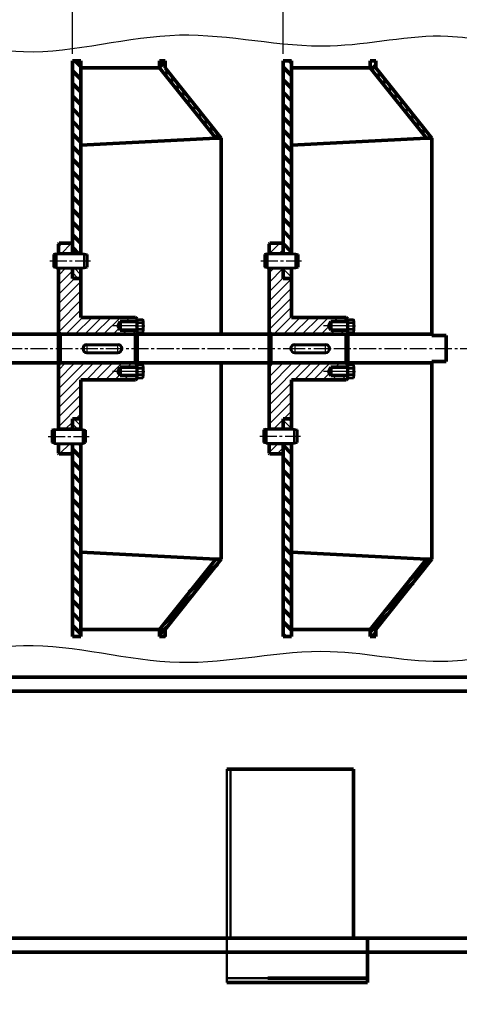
# Model space of a CAD drawing. Header units: millimetres. Extents: x 205 to 2583, y 885 to 2567.
# Drawn here: x 1702 to 2015, y 1492 to 2194 of the extents above; entities that cross this region are included whole.
import ezdxf

# ---------------------------------------------------------------- set-up
doc = ezdxf.new("R2010")
doc.units = ezdxf.units.MM
for name, pattern in [('ACAD_ISO02W100', [15, 12, -3]), ('CENTER', [50.8, 31.75, -6.35, 6.35, -6.35]), ('点画线', [18, 12, -2, 2, -2])]:
    doc.linetypes.add(name, pattern=pattern)
doc.layers.get('0').update_dxf_attribs({"lineweight": 18})
for name, color, linetype, lineweight in [('中心线层', 1, '点画线', 18), ('尺寸线层', 3, 'Continuous', 18), ('点划线', 1, 'CENTER', 18), ('粗实线', 7, 'Continuous', 50), ('粗实线层', 7, 'Continuous', 35), ('细实线层', 7, 'Continuous', 18), ('虚线', 2, 'ACAD_ISO02W100', 18)]:
    doc.layers.add(name, color=color, linetype=linetype, lineweight=lineweight)
doc.styles.get("Standard").update_dxf_attribs({"font": ''})
doc.styles.get('Standard').set_extended_font_data('arial')
doc.dimstyles.new('角度标注', dxfattribs={"dimscale": 5, "dimtxt": 3.5, "dimasz": 3, "dimexe": 3, "dimexo": 1, "dimgap": 1, "dimtad": 1, "dimtih": 1, "dimtoh": 1, "dimdsep": 46, "dimtxsty": 'Standard', "dimcen": 1.5, "dimdle": 6, "dimaunit": 1, "dimadec": 0, "dimazin": 0, "dimtfac": 1, "dimtmove": 0, "dimatfit": 3, "dimfxl": 1, "dimtolj": 1, "dimarcsym": 0})
pattern_1 = [(135, (0, 0), (-4.490128, -4.490128), [])]
pattern_2 = [(135, (0, 0), (-2.245064, -2.245064), [])]
pattern_3 = [(45, (0, 0), (-4.490128, 4.490128), [])]
pattern_4 = [(45, (0, 0), (-3.367596, 3.367596), [])]

# ---------------------------------------------------------------- blocks, each defined once
blk = doc.blocks.new('*X8')
at = {"layer": '尺寸线层', "linetype": 'Continuous'}
for points in [[(1394.4, 1442.94), (1409.4, 1445.44), (1409.4, 1440.44)], [(2119.4, 1442.94), (2104.4, 1445.44), (2104.4, 1440.44)]]:
    blk.add_hatch(color=0, dxfattribs=at).paths.add_polyline_path(points, flags=0)
at = {"layer": '尺寸线层', "color": 0, "linetype": 'Continuous'}
for p, q in [((2119.4, 1955.18), (2119.4, 1427.94)), ((1394.4, 1525.18), (1394.4, 1427.94)), ((1394.4, 1442.94), (2119.4, 1442.94))]:
    blk.add_line(p, q, dxfattribs=at)
at = {"layer": '尺寸线层', "color": 0, "insert": (1756.9, 1456.87), "char_height": 17.5, "width": 76.8826, "attachment_point": 5}
blk.add_mtext('720', dxfattribs=at)
blk = doc.blocks.new('_CAXARROW')
blk.add_hatch(color=0).paths.add_polyline_path([(0, 0), (-1, 0.125), (-1, -0.125)], flags=0)
blk = doc.blocks.new('*X13')
at = {"layer": '中心线层', "linetype": '点画线', "lineweight": 18}
blk.add_line((-2.5, 0), (26.5, 0), dxfattribs=at)
at = {"layer": '粗实线层'}
for p, q in [((2, 5), (0, 4.46)), ((0, 4.46), (0, -4.46)), ((2, 5), (2, -5)), ((2, 5), (22, 5)), ((22, 5), (22, -5)), ((22, 5), (24, 4.46)), ((24, 4.46), (24, -4.46)), ((2, -5), (0, -4.46)), ((2, -5), (22, -5)), ((22, -5), (24, -4.46))]:
    blk.add_line(p, q, dxfattribs=at)
blk = doc.blocks.new('*X14')
at = {"layer": '中心线层', "linetype": '点画线', "lineweight": 18}
blk.add_line((-2.5, 0), (26.5, 0), dxfattribs=at)
at = {"layer": '粗实线层'}
for p, q in [((2, 5), (0, 4.46)), ((0, 4.46), (0, -4.46)), ((2, 5), (2, -5)), ((2, 5), (22, 5)), ((22, 5), (22, -5)), ((22, 5), (24, 4.46)), ((24, 4.46), (24, -4.46)), ((2, -5), (0, -4.46)), ((2, -5), (22, -5)), ((22, -5), (24, -4.46))]:
    blk.add_line(p, q, dxfattribs=at)
blk = doc.blocks.new('*X15')
at = {"layer": '中心线层', "linetype": '点画线', "lineweight": 18}
blk.add_line((-2.5, 0), (26.5, 0), dxfattribs=at)
at = {"layer": '粗实线层'}
for p, q in [((2, 5), (0, 4.46)), ((0, 4.46), (0, -4.46)), ((2, 5), (2, -5)), ((2, 5), (22, 5)), ((22, 5), (22, -5)), ((22, 5), (24, 4.46)), ((24, 4.46), (24, -4.46)), ((2, -5), (0, -4.46)), ((2, -5), (22, -5)), ((22, -5), (24, -4.46))]:
    blk.add_line(p, q, dxfattribs=at)
blk = doc.blocks.new('*X16')
at = {"layer": '中心线层', "linetype": '点画线', "lineweight": 18}
blk.add_line((-2.5, 0), (26.5, 0), dxfattribs=at)
at = {"layer": '粗实线层'}
for p, q in [((2, 5), (0, 4.46)), ((0, 4.46), (0, -4.46)), ((2, 5), (2, -5)), ((2, 5), (22, 5)), ((22, 5), (22, -5)), ((22, 5), (24, 4.46)), ((24, 4.46), (24, -4.46)), ((2, -5), (0, -4.46)), ((2, -5), (22, -5)), ((22, -5), (24, -4.46))]:
    blk.add_line(p, q, dxfattribs=at)
blk = doc.blocks.new('*X21')
at = {"layer": '中心线层'}
blk.add_line((0, -1.25), (0, 5.65), dxfattribs=at)
at = {"layer": '粗实线层'}
for p, q in [((-4.62, 0.31), (-4.62, 4.09)), ((-3.46, 4.4), (3.46, 4.4)), ((-3.46, 0), (3.46, 0)), ((-2.31, 0.31), (-2.31, 4.09)), ((2.31, 0.31), (2.31, 4.09)), ((4.62, 0.31), (4.62, 4.09))]:
    blk.add_line(p, q, dxfattribs=at)
for centre, radius, start, end in [((-3.46, 2.09), 2.31, 60, 120), ((-3.46, 2.31), 2.31, 240, 300), ((0, -4.37), 8.77, 74.73852, 105.26148), ((0, 8.77), 8.77, 254.73852, 285.26148), ((3.46, 2.09), 2.31, 60, 120), ((3.46, 2.31), 2.31, 240, 300)]:
    blk.add_arc(centre, radius, start, end, dxfattribs=at)
blk = doc.blocks.new('*X22')
at = {"layer": '中心线层'}
blk.add_line((0, -1.25), (0, 5.65), dxfattribs=at)
at = {"layer": '粗实线层'}
for p, q in [((-4.62, 0.31), (-4.62, 4.09)), ((-3.46, 4.4), (3.46, 4.4)), ((-3.46, 0), (3.46, 0)), ((-2.31, 0.31), (-2.31, 4.09)), ((2.31, 0.31), (2.31, 4.09)), ((4.62, 0.31), (4.62, 4.09))]:
    blk.add_line(p, q, dxfattribs=at)
for centre, radius, start, end in [((-3.46, 2.09), 2.31, 60, 120), ((-3.46, 2.31), 2.31, 240, 300), ((0, -4.37), 8.77, 74.73852, 105.26148), ((0, 8.77), 8.77, 254.73852, 285.26148), ((3.46, 2.09), 2.31, 60, 120), ((3.46, 2.31), 2.31, 240, 300)]:
    blk.add_arc(centre, radius, start, end, dxfattribs=at)
blk = doc.blocks.new('*X23')
at = {"layer": '中心线层'}
blk.add_line((0, -1.25), (0, 5.65), dxfattribs=at)
at = {"layer": '粗实线层'}
for p, q in [((-4.62, 0.31), (-4.62, 4.09)), ((-3.46, 4.4), (3.46, 4.4)), ((-3.46, 0), (3.46, 0)), ((-2.31, 0.31), (-2.31, 4.09)), ((2.31, 0.31), (2.31, 4.09)), ((4.62, 0.31), (4.62, 4.09))]:
    blk.add_line(p, q, dxfattribs=at)
for centre, radius, start, end in [((-3.46, 2.09), 2.31, 60, 120), ((-3.46, 2.31), 2.31, 240, 300), ((0, -4.37), 8.77, 74.73852, 105.26148), ((0, 8.77), 8.77, 254.73852, 285.26148), ((3.46, 2.09), 2.31, 60, 120), ((3.46, 2.31), 2.31, 240, 300)]:
    blk.add_arc(centre, radius, start, end, dxfattribs=at)
blk = doc.blocks.new('*X24')
at = {"layer": '中心线层'}
blk.add_line((0, -1.25), (0, 5.65), dxfattribs=at)
at = {"layer": '粗实线层'}
for p, q in [((-4.62, 0.31), (-4.62, 4.09)), ((-3.46, 4.4), (3.46, 4.4)), ((-3.46, 0), (3.46, 0)), ((-2.31, 0.31), (-2.31, 4.09)), ((2.31, 0.31), (2.31, 4.09)), ((4.62, 0.31), (4.62, 4.09))]:
    blk.add_line(p, q, dxfattribs=at)
for centre, radius, start, end in [((-3.46, 2.09), 2.31, 60, 120), ((-3.46, 2.31), 2.31, 240, 300), ((0, -4.37), 8.77, 74.73852, 105.26148), ((0, 8.77), 8.77, 254.73852, 285.26148), ((3.46, 2.09), 2.31, 60, 120), ((3.46, 2.31), 2.31, 240, 300)]:
    blk.add_arc(centre, radius, start, end, dxfattribs=at)
blk = doc.blocks.new('*X40')
at = {"layer": '中心线层', "linetype": '点画线', "lineweight": 18}
blk.add_line((-1.5, 0), (29.5, 0), dxfattribs=at)
at = {"layer": '中心线层'}
for p, q in [((3, 3.75), (3, -3.75)), ((25, -3.75), (25, 3.75))]:
    blk.add_line(p, q, dxfattribs=at)
at = {"layer": '粗实线层'}
for p, q in [((3, 3), (25, 3)), ((3, 2.75), (25, 2.75)), ((3, -2.75), (25, -2.75)), ((3, -3), (25, -3))]:
    blk.add_line(p, q, dxfattribs=at)
for centre, radius, start, end in [((3, 0), 3, 90, 270), ((3, 0), 2.75, 90, 270), ((25, 0), 3, 270, 90), ((25, 0), 2.75, 270, 90)]:
    blk.add_arc(centre, radius, start, end, dxfattribs=at)
blk = doc.blocks.new('*X41')
at = {"layer": '中心线层', "linetype": '点画线', "lineweight": 18}
blk.add_line((-1.5, 0), (29.5, 0), dxfattribs=at)
at = {"layer": '中心线层'}
for p, q in [((3, 3.75), (3, -3.75)), ((25, -3.75), (25, 3.75))]:
    blk.add_line(p, q, dxfattribs=at)
at = {"layer": '粗实线层'}
for p, q in [((3, 3), (25, 3)), ((3, 2.75), (25, 2.75)), ((3, -2.75), (25, -2.75)), ((3, -3), (25, -3))]:
    blk.add_line(p, q, dxfattribs=at)
for centre, radius, start, end in [((3, 0), 3, 90, 270), ((3, 0), 2.75, 90, 270), ((25, 0), 3, 270, 90), ((25, 0), 2.75, 270, 90)]:
    blk.add_arc(centre, radius, start, end, dxfattribs=at)
blk = doc.blocks.new('*X42')
at = {"layer": '尺寸线层', "linetype": 'Continuous'}
for points in [[(1889.4, 2325.78), (1904.4, 2328.28), (1904.4, 2323.28)], [(2034.4, 2325.78), (2019.4, 2328.28), (2019.4, 2323.28)]]:
    blk.add_hatch(color=0, dxfattribs=at).paths.add_polyline_path(points, flags=0)
at = {"layer": '尺寸线层', "color": 0, "linetype": 'Continuous'}
for p, q in [((1889.4, 2170.18), (1889.4, 2340.78)), ((2034.4, 2265.18), (2034.4, 2340.78)), ((1889.4, 2325.78), (2034.4, 2325.78))]:
    blk.add_line(p, q, dxfattribs=at)
at = {"layer": '尺寸线层', "color": 0, "insert": (1961.9, 2339.71), "char_height": 17.5, "width": 74.295, "attachment_point": 5}
blk.add_mtext('145', dxfattribs=at)
blk = doc.blocks.new('*X43')
at = {"layer": '尺寸线层', "linetype": 'Continuous'}
for points in [[(1739.4, 2325.78), (1754.4, 2323.28), (1754.4, 2328.28)], [(1889.4, 2325.78), (1874.4, 2323.28), (1874.4, 2328.28)]]:
    blk.add_hatch(color=0, dxfattribs=at).paths.add_polyline_path(points, flags=0)
at = {"layer": '尺寸线层', "color": 0, "linetype": 'Continuous'}
for p, q in [((1739.4, 2170.18), (1739.4, 2340.78)), ((1889.4, 2170.18), (1889.4, 2340.78)), ((1889.4, 2325.78), (1739.4, 2325.78))]:
    blk.add_line(p, q, dxfattribs=at)
at = {"layer": '尺寸线层', "color": 0, "insert": (1814.4, 2339.71), "char_height": 17.5, "width": 73.8948, "attachment_point": 5}
blk.add_mtext('150', dxfattribs=at)

msp = doc.modelspace()

# ---------------------------------------------------------------- hatches: boundary and pattern name
at = {"layer": '点划线'}
h = msp.add_hatch(dxfattribs=at)
h.set_pattern_fill('ANSI31', color=3, style=0, pattern_type=0)
h.set_pattern_definition(pattern_2)
h.paths.add_polyline_path([(1739.405, 2010.182), (1745.405, 2010.182), (1745.405, 2017.682), (1739.405, 2017.682)], flags=0)
h = msp.add_hatch(dxfattribs=at)
h.set_pattern_fill('ANSI31', color=3, style=0, pattern_type=0)
h.set_pattern_definition(pattern_2)
h.paths.add_polyline_path([(1889.405, 2010.182), (1895.405, 2010.182), (1895.405, 2017.682), (1889.405, 2017.682)], flags=0)
h = msp.add_hatch(dxfattribs=at)
h.set_pattern_fill('ANSI31', color=3, style=0, pattern_type=0)
h.set_pattern_definition(pattern_2)
h.paths.add_polyline_path([(1745.405, 1910.182), (1739.405, 1910.182), (1739.405, 1902.682), (1745.405, 1902.682)], flags=0)
h = msp.add_hatch(dxfattribs=at)
h.set_pattern_fill('ANSI31', color=3, style=0, pattern_type=0)
h.set_pattern_definition(pattern_2)
h.paths.add_polyline_path([(1895.405, 1910.182), (1889.405, 1910.182), (1889.405, 1902.682), (1895.405, 1902.682)], flags=0)
at = {"layer": '粗实线'}
h = msp.add_hatch(dxfattribs=at)
h.set_pattern_fill('ANSI31', color=3, style=0, pattern_type=0)
h.set_pattern_definition(pattern_1)
h.paths.add_polyline_path([(1745.405, 2165.182), (1739.405, 2165.182), (1739.405, 2035.182), (1739.405, 2034.682), (1739.405, 2027.682), (1745.405, 2027.682)], flags=0)
h = msp.add_hatch(dxfattribs=at)
h.set_pattern_fill('ANSI31', color=3, style=0, pattern_type=0)
h.set_pattern_definition(pattern_3)
h.paths.add_polyline_path([(1841.458, 2110.116), (1845.405, 2110.116), (1845.405, 2110.182), (1805.405, 2160.182), (1805.405, 2165.182), (1801.405, 2165.182), (1801.405, 2160.182)], flags=0)
h = msp.add_hatch(dxfattribs=at)
h.set_pattern_fill('ANSI31', color=3, style=0, pattern_type=0)
h.set_pattern_definition(pattern_1)
h.paths.add_polyline_path([(1895.405, 2165.182), (1889.405, 2165.182), (1889.405, 2035.182), (1889.405, 2034.682), (1889.405, 2027.682), (1895.405, 2027.682)], flags=0)
h = msp.add_hatch(dxfattribs=at)
h.set_pattern_fill('ANSI31', color=3, style=0, pattern_type=0)
h.set_pattern_definition(pattern_3)
h.paths.add_polyline_path([(1991.458, 2110.116), (1995.405, 2110.116), (1995.405, 2110.182), (1955.405, 2160.182), (1955.405, 2165.182), (1951.405, 2165.182), (1951.405, 2160.182)], flags=0)
h = msp.add_hatch(dxfattribs=at)
h.set_pattern_fill('ANSI31', color=3, style=0, pattern_type=0)
h.set_pattern_definition(pattern_1)
h.paths.add_polyline_path([(1745.405, 1755.182), (1739.405, 1755.182), (1739.405, 1885.182), (1739.405, 1885.682), (1739.405, 1892.682), (1745.405, 1892.682)], flags=0)
h = msp.add_hatch(dxfattribs=at)
h.set_pattern_fill('ANSI31', color=3, style=0, pattern_type=0)
h.set_pattern_definition(pattern_1)
h.paths.add_polyline_path([(1895.405, 1755.182), (1889.405, 1755.182), (1889.405, 1885.182), (1889.405, 1885.682), (1889.405, 1892.682), (1895.405, 1892.682)], flags=0)
h = msp.add_hatch(dxfattribs=at)
h.set_pattern_fill('ANSI31', color=3, style=0, pattern_type=0)
h.paths.add_polyline_path([(1845.405, 1810.182), (1845.405, 1810.249), (1841.458, 1810.249), (1841.405, 1810.182), (1801.405, 1760.182), (1801.405, 1755.182), (1805.405, 1755.182), (1805.405, 1760.182)], flags=0)
h = msp.add_hatch(dxfattribs=at)
h.set_pattern_fill('ANSI31', color=3, style=0, pattern_type=0)
h.paths.add_polyline_path([(1995.405, 1810.182), (1995.405, 1810.249), (1991.458, 1810.249), (1991.405, 1810.182), (1951.405, 1760.182), (1951.405, 1755.182), (1955.405, 1755.182), (1955.405, 1760.182)], flags=0)
at = {"layer": '虚线'}
h = msp.add_hatch(dxfattribs=at)
h.set_pattern_fill('ANSI31', color=3, style=0, pattern_type=0)
h.set_pattern_definition(pattern_4)
h.paths.add_polyline_path([(1739.405, 2034.682), (1738.905, 2035.182), (1729.905, 2035.182), (1729.405, 2034.682), (1729.405, 2027.682), (1739.405, 2027.682)], flags=0)
h = msp.add_hatch(dxfattribs=at)
h.set_pattern_fill('ANSI31', color=3, style=0, pattern_type=0)
h.set_pattern_definition(pattern_4)
h.paths.add_polyline_path([(1889.405, 2034.682), (1888.905, 2035.182), (1879.905, 2035.182), (1879.405, 2034.682), (1879.405, 2027.682), (1889.405, 2027.682)], flags=0)
h = msp.add_hatch(dxfattribs=at)
h.set_pattern_fill('ANSI31', color=3, style=0, pattern_type=0)
h.set_pattern_definition(pattern_4)
h.paths.add_polyline_path([(1745.405, 2010.182), (1739.405, 2010.182), (1739.405, 2017.682), (1729.405, 2017.682), (1729.405, 1971.682), (1730.683, 1970.404), (1745.405, 1970.404), (1784.405, 1970.404), (1785.405, 1971.404), (1785.405, 1973.404), (1773.405, 1973.404), (1771.673, 1976.404), (1773.405, 1979.404), (1785.405, 1979.404), (1785.405, 1981.404), (1784.405, 1982.404), (1745.405, 1982.404)], flags=0)
h = msp.add_hatch(dxfattribs=at)
h.set_pattern_fill('ANSI31', color=3, style=0, pattern_type=0)
h.set_pattern_definition(pattern_4)
h.paths.add_polyline_path([(1895.405, 2010.182), (1889.405, 2010.182), (1889.405, 2017.682), (1879.405, 2017.682), (1879.405, 1971.682), (1880.683, 1970.404), (1895.405, 1970.404), (1934.405, 1970.404), (1935.405, 1971.404), (1935.405, 1973.404), (1923.405, 1973.404), (1921.673, 1976.404), (1923.405, 1979.404), (1935.405, 1979.404), (1935.405, 1981.404), (1934.405, 1982.404), (1895.405, 1982.404)], flags=0)
h = msp.add_hatch(dxfattribs=at)
h.set_pattern_fill('ANSI31', color=3, style=0, pattern_type=0)
h.set_pattern_definition(pattern_4)
h.paths.add_polyline_path([(1745.405, 1910.182), (1739.405, 1910.182), (1739.405, 1902.682), (1729.405, 1902.682), (1729.405, 1948.682), (1730.683, 1949.961), (1745.405, 1949.961), (1784.405, 1949.961), (1785.405, 1948.961), (1785.405, 1946.961), (1773.405, 1946.961), (1771.673, 1943.961), (1773.405, 1940.961), (1785.405, 1940.961), (1785.405, 1938.961), (1784.405, 1937.961), (1745.405, 1937.961)], flags=0)
h = msp.add_hatch(dxfattribs=at)
h.set_pattern_fill('ANSI31', color=3, style=0, pattern_type=0)
h.set_pattern_definition(pattern_4)
h.paths.add_polyline_path([(1895.405, 1910.182), (1889.405, 1910.182), (1889.405, 1902.682), (1879.405, 1902.682), (1879.405, 1948.682), (1880.683, 1949.961), (1895.405, 1949.961), (1934.405, 1949.961), (1935.405, 1948.961), (1935.405, 1946.961), (1923.405, 1946.961), (1921.673, 1943.961), (1923.405, 1940.961), (1935.405, 1940.961), (1935.405, 1938.961), (1934.405, 1937.961), (1895.405, 1937.961)], flags=0)
h = msp.add_hatch(dxfattribs=at)
h.set_pattern_fill('ANSI31', color=3, style=0, pattern_type=0)
h.set_pattern_definition(pattern_4)
h.paths.add_polyline_path([(1739.405, 1892.682), (1729.405, 1892.682), (1729.405, 1885.682), (1729.905, 1885.182), (1738.905, 1885.182), (1739.405, 1885.682)], flags=0)
h = msp.add_hatch(dxfattribs=at)
h.set_pattern_fill('ANSI31', color=3, style=0, pattern_type=0)
h.set_pattern_definition(pattern_4)
h.paths.add_polyline_path([(1889.405, 1892.682), (1879.405, 1892.682), (1879.405, 1885.682), (1879.905, 1885.182), (1888.905, 1885.182), (1889.405, 1885.682)], flags=0)

# ---------------------------------------------------------------- linework, layer by layer
at = {"lineweight": 30}
for p, q in [((1849.405, 1660.575), (1849.405, 1508.567)), ((1851.905, 1660.575), (1851.905, 1540.183)), ((1873.571, 1540.183), (1849.405, 1540.183)), ((1878.571, 1540.183), (1873.571, 1540.183)), ((1849.405, 1511.81), (1878.571, 1511.81))]:
    msp.add_line(p, q, dxfattribs=at)
at = {"layer": '中心线层'}
msp.add_line((1115.554, 1960.182), (2412.232, 1960.182), dxfattribs=at)
at = {"layer": '点划线'}
for p, q in [((1790.611, 1976.404), (1768.048, 1976.404)), ((1940.611, 1976.404), (1918.048, 1976.404)), ((1790.611, 1943.961), (1768.048, 1943.961)), ((1940.611, 1943.961), (1918.048, 1943.961))]:
    msp.add_line(p, q, dxfattribs=at)
at = {"layer": '粗实线'}
for p, q in [((1739.405, 2165.182), (1745.405, 2165.182)), ((1739.405, 2165.182), (1739.405, 2035.182)), ((1745.405, 2165.182), (1745.405, 2010.182)), ((1805.405, 2165.182), (1801.405, 2165.182)), ((1801.405, 2165.182), (1801.405, 2160.182)), ((1805.405, 2160.182), (1805.405, 2165.182)), ((1889.405, 2165.182), (1895.405, 2165.182)), ((1889.405, 2165.182), (1889.405, 2035.182)), ((1895.405, 2165.182), (1895.405, 2010.182)), ((1955.405, 2165.182), (1951.405, 2165.182)), ((1951.405, 2165.182), (1951.405, 2160.182)), ((1955.405, 2160.182), (1955.405, 2165.182)), ((1745.405, 2160.182), (1801.405, 2160.182)), ((1841.405, 2110.182), (1801.405, 2160.182)), ((1805.405, 2160.182), (1845.405, 2110.182)), ((1895.405, 2160.182), (1951.405, 2160.182)), ((1991.405, 2110.182), (1951.405, 2160.182)), ((1955.405, 2160.182), (1995.405, 2110.182)), ((1745.405, 2105.151), (1841.458, 2110.116)), ((1841.405, 2110.182), (1841.458, 2110.116)), ((1841.458, 2110.116), (1845.405, 2110.116)), ((1845.405, 1971.404), (1845.405, 2110.182)), ((1895.405, 2105.151), (1991.458, 2110.116)), ((1991.405, 2110.182), (1991.458, 2110.116)), ((1991.458, 2110.116), (1995.405, 2110.116)), ((1995.405, 1971.404), (1995.405, 2110.182)), ((1729.405, 2034.682), (1729.905, 2035.182)), ((1729.405, 2034.682), (1729.405, 1960.182)), ((1738.905, 2035.182), (1729.905, 2035.182)), ((1738.905, 2035.182), (1739.405, 2034.682)), ((1739.405, 2035.182), (1739.405, 2034.682)), ((1739.405, 2034.682), (1739.405, 2010.182)), ((1739.405, 2034.682), (1739.405, 2010.182)), ((1879.405, 2034.682), (1879.905, 2035.182)), ((1879.405, 2034.682), (1879.405, 1960.182)), ((1888.905, 2035.182), (1879.905, 2035.182)), ((1888.905, 2035.182), (1889.405, 2034.682)), ((1889.405, 2035.182), (1889.405, 2034.682)), ((1889.405, 2034.682), (1889.405, 2010.182)), ((1889.405, 2034.682), (1889.405, 2010.182)), ((1739.405, 2027.682), (1729.405, 2027.682)), ((1739.405, 2027.682), (1745.405, 2027.682)), ((1889.405, 2027.682), (1879.405, 2027.682)), ((1889.405, 2027.682), (1895.405, 2027.682)), ((1729.405, 2017.682), (1739.405, 2017.682)), ((1739.405, 2017.682), (1745.405, 2017.682)), ((1879.405, 2017.682), (1889.405, 2017.682)), ((1889.405, 2017.682), (1895.405, 2017.682)), ((1739.405, 2010.182), (1745.405, 2010.182)), ((1745.405, 1982.404), (1745.405, 2010.182)), ((1745.405, 1982.404), (1745.405, 2010.182)), ((1889.405, 2010.182), (1895.405, 2010.182)), ((1895.405, 1982.404), (1895.405, 2010.182)), ((1895.405, 1982.404), (1895.405, 2010.182)), ((1745.405, 1982.404), (1784.405, 1982.404)), ((1784.405, 1982.404), (1785.405, 1981.404)), ((1895.405, 1982.404), (1934.405, 1982.404)), ((1934.405, 1982.404), (1935.405, 1981.404)), ((1729.405, 1980.182), (1729.405, 1960.182)), ((1771.673, 1976.404), (1773.405, 1979.404)), ((1771.673, 1976.404), (1773.405, 1973.404)), ((1785.405, 1979.404), (1773.405, 1979.404)), ((1773.405, 1979.404), (1773.405, 1973.404)), ((1785.405, 1981.404), (1785.405, 1977.581)), ((1785.405, 1981.404), (1785.405, 1976.404)), ((1785.405, 1976.404), (1785.405, 1979.404)), ((1785.405, 1977.581), (1785.405, 1971.404)), ((1879.405, 1980.182), (1879.405, 1960.182)), ((1921.673, 1976.404), (1923.405, 1979.404)), ((1921.673, 1976.404), (1923.405, 1973.404)), ((1935.405, 1979.404), (1923.405, 1979.404)), ((1923.405, 1979.404), (1923.405, 1973.404)), ((1935.405, 1981.404), (1935.405, 1977.581)), ((1935.405, 1981.404), (1935.405, 1976.404)), ((1935.405, 1976.404), (1935.405, 1979.404)), ((1935.405, 1977.581), (1935.405, 1971.404)), ((1484.405, 1970.404), (1995.405, 1970.404)), ((1729.405, 1971.682), (1730.683, 1970.404)), ((1730.683, 1970.404), (1745.405, 1970.404)), ((1730.683, 1970.404), (1730.683, 1960.182)), ((1745.405, 1970.404), (1784.405, 1970.404)), ((1773.405, 1973.404), (1785.405, 1973.404)), ((1784.405, 1970.404), (1785.405, 1971.404)), ((1784.405, 1970.404), (1784.405, 1960.182)), ((1785.405, 1971.404), (1785.405, 1970.404)), ((1785.405, 1970.404), (1785.405, 1960.182)), ((1879.405, 1971.682), (1880.683, 1970.404)), ((1880.683, 1970.404), (1895.405, 1970.404)), ((1880.683, 1970.404), (1880.683, 1960.182)), ((1895.405, 1970.404), (1934.405, 1970.404)), ((1923.405, 1973.404), (1935.405, 1973.404)), ((1934.405, 1970.404), (1935.405, 1971.404)), ((1934.405, 1970.404), (1934.405, 1960.182)), ((1935.405, 1971.404), (1935.405, 1970.404)), ((1935.405, 1970.404), (1935.405, 1960.182)), ((1995.405, 1971.404), (1995.405, 1970.404)), ((1995.405, 1970.404), (1995.405, 1969.404)), ((1995.405, 1969.404), (2005.405, 1969.404)), ((2005.405, 1969.404), (2005.405, 1960.182)), ((1729.405, 1940.182), (1729.405, 1960.182)), ((1729.405, 1885.682), (1729.405, 1960.182)), ((1730.683, 1949.961), (1730.683, 1960.182)), ((1784.405, 1949.961), (1784.405, 1960.182)), ((1785.405, 1949.961), (1785.405, 1960.182)), ((1879.405, 1940.182), (1879.405, 1960.182)), ((1879.405, 1885.682), (1879.405, 1960.182)), ((1880.683, 1949.961), (1880.683, 1960.182)), ((1934.405, 1949.961), (1934.405, 1960.182)), ((1935.405, 1949.961), (1935.405, 1960.182)), ((2005.405, 1950.961), (2005.405, 1960.182)), ((1484.405, 1949.961), (1995.405, 1949.961)), ((1729.405, 1948.682), (1730.683, 1949.961)), ((1730.683, 1949.961), (1745.405, 1949.961)), ((1745.405, 1949.961), (1784.405, 1949.961)), ((1771.673, 1943.961), (1773.405, 1946.961)), ((1773.405, 1940.961), (1773.405, 1946.961)), ((1773.405, 1946.961), (1785.405, 1946.961)), ((1784.405, 1949.961), (1785.405, 1948.961)), ((1785.405, 1948.961), (1785.405, 1949.961)), ((1785.405, 1942.784), (1785.405, 1948.961)), ((1845.405, 1948.961), (1845.405, 1810.182)), ((1879.405, 1948.682), (1880.683, 1949.961)), ((1880.683, 1949.961), (1895.405, 1949.961)), ((1895.405, 1949.961), (1934.405, 1949.961)), ((1921.673, 1943.961), (1923.405, 1946.961)), ((1923.405, 1940.961), (1923.405, 1946.961)), ((1923.405, 1946.961), (1935.405, 1946.961)), ((1934.405, 1949.961), (1935.405, 1948.961)), ((1935.405, 1948.961), (1935.405, 1949.961)), ((1935.405, 1942.784), (1935.405, 1948.961)), ((1995.405, 1949.961), (1995.405, 1950.961)), ((1995.405, 1950.961), (2005.405, 1950.961)), ((1995.405, 1949.961), (1995.405, 1948.961)), ((1995.405, 1948.961), (1995.405, 1810.182)), ((1771.673, 1943.961), (1773.405, 1940.961)), ((1785.405, 1940.961), (1773.405, 1940.961)), ((1785.405, 1938.961), (1785.405, 1943.961)), ((1785.405, 1943.961), (1785.405, 1940.961)), ((1785.405, 1938.961), (1785.405, 1942.784)), ((1921.673, 1943.961), (1923.405, 1940.961)), ((1935.405, 1940.961), (1923.405, 1940.961)), ((1935.405, 1938.961), (1935.405, 1943.961)), ((1935.405, 1943.961), (1935.405, 1940.961)), ((1935.405, 1938.961), (1935.405, 1942.784)), ((1745.405, 1937.961), (1745.405, 1910.182)), ((1745.405, 1937.961), (1745.405, 1910.182)), ((1745.405, 1937.961), (1784.405, 1937.961)), ((1784.405, 1937.961), (1785.405, 1938.961)), ((1895.405, 1937.961), (1895.405, 1910.182)), ((1895.405, 1937.961), (1895.405, 1910.182)), ((1895.405, 1937.961), (1934.405, 1937.961)), ((1934.405, 1937.961), (1935.405, 1938.961)), ((1739.405, 1885.682), (1739.405, 1910.182)), ((1739.405, 1885.682), (1739.405, 1910.182)), ((1739.405, 1910.182), (1745.405, 1910.182)), ((1745.405, 1910.182), (1745.405, 1755.182)), ((1889.405, 1885.682), (1889.405, 1910.182)), ((1889.405, 1885.682), (1889.405, 1910.182)), ((1889.405, 1910.182), (1895.405, 1910.182)), ((1895.405, 1910.182), (1895.405, 1755.182)), ((1729.405, 1902.682), (1739.405, 1902.682)), ((1739.405, 1902.682), (1745.405, 1902.682)), ((1879.405, 1902.682), (1889.405, 1902.682)), ((1889.405, 1902.682), (1895.405, 1902.682)), ((1739.405, 1892.682), (1729.405, 1892.682)), ((1739.405, 1892.682), (1745.405, 1892.682)), ((1889.405, 1892.682), (1879.405, 1892.682)), ((1889.405, 1892.682), (1895.405, 1892.682)), ((1729.405, 1885.682), (1729.905, 1885.182)), ((1738.905, 1885.182), (1729.905, 1885.182)), ((1738.905, 1885.182), (1739.405, 1885.682)), ((1739.405, 1885.182), (1739.405, 1885.682)), ((1739.405, 1755.182), (1739.405, 1885.182)), ((1879.405, 1885.682), (1879.905, 1885.182)), ((1888.905, 1885.182), (1879.905, 1885.182)), ((1888.905, 1885.182), (1889.405, 1885.682)), ((1889.405, 1885.182), (1889.405, 1885.682)), ((1889.405, 1755.182), (1889.405, 1885.182)), ((1745.405, 1815.214), (1841.458, 1810.249)), ((1895.405, 1815.214), (1991.458, 1810.249)), ((1841.405, 1810.182), (1801.405, 1760.182)), ((1805.405, 1760.182), (1845.405, 1810.182)), ((1841.405, 1810.182), (1841.458, 1810.249)), ((1841.458, 1810.249), (1845.405, 1810.249)), ((1991.405, 1810.182), (1951.405, 1760.182)), ((1955.405, 1760.182), (1995.405, 1810.182)), ((1991.405, 1810.182), (1991.458, 1810.249)), ((1991.458, 1810.249), (1995.405, 1810.249)), ((1745.405, 1760.182), (1801.405, 1760.182)), ((1801.405, 1755.182), (1801.405, 1760.182)), ((1805.405, 1760.182), (1805.405, 1755.182)), ((1895.405, 1760.182), (1951.405, 1760.182)), ((1951.405, 1755.182), (1951.405, 1760.182)), ((1955.405, 1760.182), (1955.405, 1755.182)), ((1739.405, 1755.182), (1745.405, 1755.182)), ((1805.405, 1755.182), (1801.405, 1755.182)), ((1889.405, 1755.182), (1895.405, 1755.182)), ((1955.405, 1755.182), (1951.405, 1755.182)), ((2034.405, 1726.225), (1404.405, 1726.225)), ((2024.405, 1716.225), (1404.405, 1716.225)), ((1849.405, 1660.575), (1939.405, 1660.575)), ((1939.405, 1660.575), (1939.405, 1540.183)), ((1404.405, 1540.183), (2024.405, 1540.183)), ((1764.405, 1540.183), (1764.405, 1540.183)), ((1949.405, 1540.183), (1878.571, 1540.183)), ((1949.405, 1508.567), (1949.405, 1540.183)), ((1404.405, 1530.183), (2034.405, 1530.183)), ((1878.571, 1511.81), (1949.405, 1511.81)), ((1849.405, 1508.567), (1949.405, 1508.567))]:
    msp.add_line(p, q, dxfattribs=at)
at = {"layer": '细实线层'}
for points in [[(1404.405, 2160.182), (1410.579, 2165.205), (1436.695, 2186.449), (1495.171, 2181.055), (1558.354, 2173.011), (1627.286, 2186.823), (1712.466, 2161.386), (1814.219, 2194.275), (1915.034, 2167.368), (1988.279, 2186.344), (2025.153, 2181.078), (2034.405, 2179.433)], [(1404.405, 1760.182), (1410.579, 1755.16), (1436.695, 1733.916), (1495.171, 1739.31), (1558.354, 1747.354), (1627.286, 1733.542), (1712.466, 1758.979), (1814.219, 1726.09), (1915.034, 1752.997), (1988.279, 1734.021), (2025.153, 1739.287), (2034.405, 1740.932)]]:
    msp.add_open_spline(points, degree=3, knots=[0, 0, 0, 0, 23.5493665, 99.615329, 160.0686891, 218.4035452, 306.322509, 418.2766887, 526.1041837, 610.2308144, 638.4225815, 638.4225815, 638.4225815, 638.4225815], dxfattribs=at)

# ---------------------------------------------------------------- block references
at = {"layer": '粗实线层'}
msp.add_blockref('*X40', (1746.748, 1960.182), dxfattribs=at)

# ---------------------------------------------------------------- dimensions: what is measured, and where the dimension line sits
at = {"layer": '尺寸线层'}
for base, p2, picture, middle in [((1739.405, 2325.776), (1739.405, 2165.182), '*X43', (1814.405, 2339.706)), ((2034.405, 2325.776), (2034.405, 2260.182), '*X42', (1961.905, 2339.706))]:
    dim = msp.add_linear_dim(base=base, p1=(1889.405, 2165.182), p2=p2, dimstyle='角度标注', override={"dimscale": 5, "dimsah": 1, "dimldrblk": '_CAXARROW', "dimtfill": 1, "dimtzin": 8}, dxfattribs=at)
    dim.commit()
    dim.dimension.update_dxf_attribs({"geometry": picture, "text_midpoint": middle})
dim = msp.add_linear_dim(base=(2119.405, 1442.944), p1=(1394.405, 1530.183), p2=(2119.405, 1960.182), text='720', dimstyle='角度标注', override={"dimscale": 5, "dimsah": 1, "dimldrblk": '_CAXARROW', "dimtfill": 1}, dxfattribs=at)
dim.commit()
dim.dimension.update_dxf_attribs({"geometry": '*X8', "text_midpoint": (1756.905, 1456.874)})

# ---------------------------------------------------------------- next in the draw order: wipeouts: each hides what was drawn before it
for points, layer in [([(1749.828, 2022.695), (1749.828, 2027.159), (1747.828, 2027.695), (1727.828, 2027.695), (1725.828, 2027.159), (1725.828, 2023.445), (1725.828, 2022.695), (1725.828, 2018.231), (1727.828, 2017.695), (1747.828, 2017.695), (1749.828, 2018.231)], '粗实线'), ([(1900.105, 2022.627), (1900.105, 2027.091), (1898.105, 2027.627), (1878.105, 2027.627), (1876.105, 2027.091), (1876.105, 2023.377), (1876.105, 2022.627), (1876.105, 2018.163), (1878.105, 2017.627), (1898.105, 2017.627), (1900.105, 2018.163)], '粗实线'), ([(1785.693, 1971.783), (1789.475, 1971.767), (1789.475, 1971.767), (1789.708, 1972.323), (1789.789, 1972.92), (1789.789, 1972.92), (1789.805, 1976.384), (1789.82, 1979.848), (1789.82, 1979.848), (1789.744, 1980.446), (1789.516, 1981.004), (1789.516, 1981.004), (1788.205, 1981.01), (1785.734, 1981.021), (1785.734, 1981.021), (1785.501, 1980.465), (1785.42, 1979.868), (1785.42, 1979.868), (1785.405, 1976.404), (1785.389, 1972.94), (1785.389, 1972.94), (1785.465, 1972.341)], '粗实线'), ([(1935.693, 1971.783), (1939.475, 1971.767), (1939.475, 1971.767), (1939.708, 1972.323), (1939.789, 1972.92), (1939.789, 1972.92), (1939.805, 1976.384), (1939.82, 1979.848), (1939.82, 1979.848), (1939.744, 1980.446), (1939.516, 1981.004), (1939.516, 1981.004), (1938.205, 1981.01), (1935.734, 1981.021), (1935.734, 1981.021), (1935.501, 1980.465), (1935.42, 1979.868), (1935.42, 1979.868), (1935.405, 1976.404), (1935.389, 1972.94), (1935.389, 1972.94), (1935.465, 1972.341)], '粗实线'), ([(1785.693, 1939.341), (1789.475, 1939.324), (1789.475, 1939.324), (1789.708, 1939.88), (1789.789, 1940.478), (1789.789, 1940.478), (1789.805, 1943.942), (1789.82, 1947.406), (1789.82, 1947.406), (1789.744, 1948.004), (1789.516, 1948.562), (1789.516, 1948.562), (1788.205, 1948.568), (1785.734, 1948.579), (1785.734, 1948.579), (1785.501, 1948.023), (1785.42, 1947.425), (1785.42, 1947.425), (1785.405, 1943.961), (1785.389, 1940.497), (1785.389, 1940.497), (1785.465, 1939.899)], '粗实线'), ([(1935.693, 1939.341), (1939.475, 1939.324), (1939.475, 1939.324), (1939.708, 1939.88), (1939.789, 1940.478), (1939.789, 1940.478), (1939.805, 1943.942), (1939.82, 1947.406), (1939.82, 1947.406), (1939.744, 1948.004), (1939.516, 1948.562), (1939.516, 1948.562), (1938.205, 1948.568), (1935.734, 1948.579), (1935.734, 1948.579), (1935.501, 1948.023), (1935.42, 1947.425), (1935.42, 1947.425), (1935.405, 1943.961), (1935.389, 1940.497), (1935.389, 1940.497), (1935.465, 1939.899)], '粗实线'), ([(1748.714, 1897.673), (1748.714, 1902.137), (1746.714, 1902.673), (1726.714, 1902.673), (1724.714, 1902.137), (1724.714, 1898.423), (1724.714, 1897.673), (1724.714, 1893.209), (1726.714, 1892.673), (1746.714, 1892.673), (1748.714, 1893.209)], '粗实线'), ([(1899.344, 1897.785), (1899.344, 1902.249), (1897.344, 1902.785), (1877.344, 1902.785), (1875.344, 1902.249), (1875.344, 1898.535), (1875.344, 1897.785), (1875.344, 1893.321), (1877.344, 1892.785), (1897.344, 1892.785), (1899.344, 1893.321)], '粗实线'), ([(1922.675, 1960.182), (1922.674, 1960.246), (1922.672, 1960.31), (1922.669, 1960.373), (1922.664, 1960.437), (1922.658, 1960.5), (1922.651, 1960.564), (1922.642, 1960.627), (1922.632, 1960.689), (1922.62, 1960.752), (1922.608, 1960.815), (1922.593, 1960.877), (1922.578, 1960.938), (1922.561, 1961), (1922.543, 1961.061), (1922.524, 1961.122), (1922.504, 1961.182), (1922.482, 1961.242), (1922.459, 1961.301), (1922.434, 1961.36), (1922.409, 1961.418), (1922.382, 1961.476), (1922.354, 1961.533), (1922.324, 1961.59), (1922.294, 1961.646), (1922.262, 1961.701), (1922.229, 1961.755), (1922.196, 1961.809), (1922.16, 1961.862), (1922.124, 1961.915), (1922.087, 1961.966), (1922.048, 1962.017), (1922.009, 1962.067), (1921.968, 1962.116), (1921.927, 1962.164), (1921.884, 1962.212), (1921.841, 1962.258), (1921.796, 1962.304), (1921.751, 1962.348), (1921.704, 1962.392), (1921.657, 1962.434), (1921.609, 1962.476), (1921.56, 1962.517), (1921.51, 1962.556), (1921.459, 1962.594), (1921.407, 1962.632), (1921.355, 1962.668), (1921.302, 1962.703), (1921.248, 1962.737), (1921.193, 1962.77), (1921.138, 1962.802), (1921.082, 1962.832), (1921.026, 1962.861), (1920.968, 1962.889), (1920.911, 1962.916), (1920.852, 1962.942), (1920.793, 1962.966), (1920.734, 1962.989), (1920.674, 1963.011), (1920.614, 1963.032), (1920.553, 1963.051), (1920.492, 1963.069), (1920.431, 1963.086), (1920.369, 1963.101), (1920.307, 1963.115), (1920.245, 1963.128), (1920.182, 1963.139), (1920.119, 1963.149), (1920.056, 1963.158), (1919.993, 1963.166), (1919.929, 1963.172), (1919.866, 1963.176), (1919.802, 1963.18), (1919.739, 1963.182), (1919.675, 1963.182), (1919.675, 1963.182), (1897.675, 1963.182), (1897.675, 1963.182), (1897.611, 1963.182), (1897.547, 1963.18), (1897.483, 1963.176), (1897.419, 1963.172), (1897.356, 1963.165), (1897.292, 1963.158), (1897.229, 1963.149), (1897.165, 1963.139), (1897.103, 1963.127), (1897.04, 1963.114), (1896.977, 1963.1), (1896.915, 1963.085), (1896.854, 1963.068), (1896.792, 1963.05), (1896.731, 1963.03), (1896.671, 1963.009), (1896.611, 1962.987), (1896.551, 1962.964), (1896.492, 1962.939), (1896.434, 1962.914), (1896.376, 1962.886), (1896.318, 1962.858), (1896.261, 1962.829), (1896.205, 1962.798), (1896.15, 1962.766), (1896.095, 1962.733), (1896.041, 1962.699), (1895.988, 1962.663), (1895.935, 1962.627), (1895.883, 1962.589), (1895.833, 1962.55), (1895.782, 1962.51), (1895.733, 1962.469), (1895.685, 1962.427), (1895.637, 1962.385), (1895.591, 1962.341), (1895.545, 1962.296), (1895.501, 1962.25), (1895.457, 1962.203), (1895.415, 1962.155), (1895.373, 1962.106), (1895.333, 1962.057), (1895.293, 1962.007), (1895.255, 1961.955), (1895.218, 1961.903), (1895.181, 1961.85), (1895.146, 1961.797), (1895.112, 1961.743), (1895.08, 1961.688), (1895.048, 1961.632), (1895.018, 1961.576), (1894.989, 1961.519), (1894.961, 1961.461), (1894.934, 1961.403), (1894.909, 1961.344), (1894.885, 1961.285), (1894.862, 1961.225), (1894.84, 1961.165), (1894.82, 1961.104), (1894.801, 1961.043), (1894.783, 1960.982), (1894.767, 1960.92), (1894.752, 1960.857), (1894.738, 1960.795), (1894.738, 1960.795), (1894.726, 1960.734), (1894.715, 1960.674), (1894.706, 1960.613), (1894.698, 1960.552), (1894.691, 1960.49), (1894.685, 1960.429), (1894.681, 1960.367), (1894.677, 1960.306), (1894.676, 1960.244), (1894.675, 1960.182), (1894.675, 1960.182), (1894.676, 1960.119), (1894.678, 1960.055), (1894.681, 1959.992), (1894.686, 1959.928), (1894.692, 1959.865), (1894.699, 1959.801), (1894.708, 1959.738), (1894.718, 1959.675), (1894.729, 1959.613), (1894.742, 1959.55), (1894.756, 1959.488), (1894.772, 1959.427), (1894.788, 1959.365), (1894.806, 1959.304), (1894.826, 1959.243), (1894.846, 1959.183), (1894.868, 1959.123), (1894.891, 1959.064), (1894.916, 1959.005), (1894.941, 1958.947), (1894.968, 1958.889), (1894.996, 1958.832), (1895.025, 1958.775), (1895.056, 1958.719), (1895.088, 1958.664), (1895.12, 1958.61), (1895.154, 1958.556), (1895.189, 1958.503), (1895.226, 1958.45), (1895.263, 1958.399), (1895.301, 1958.348), (1895.341, 1958.298), (1895.381, 1958.249), (1895.423, 1958.2), (1895.465, 1958.153), (1895.509, 1958.107), (1895.554, 1958.061), (1895.599, 1958.017), (1895.646, 1957.973), (1895.693, 1957.93), (1895.741, 1957.889), (1895.79, 1957.848), (1895.84, 1957.809), (1895.891, 1957.77), (1895.943, 1957.733), (1895.995, 1957.697), (1896.048, 1957.662), (1896.102, 1957.628), (1896.157, 1957.595), (1896.212, 1957.563), (1896.268, 1957.533), (1896.324, 1957.504), (1896.381, 1957.476), (1896.439, 1957.449), (1896.498, 1957.423), (1896.556, 1957.399), (1896.616, 1957.376), (1896.675, 1957.354), (1896.736, 1957.333), (1896.796, 1957.314), (1896.858, 1957.296), (1896.919, 1957.279), (1896.981, 1957.264), (1897.043, 1957.25), (1897.105, 1957.237), (1897.168, 1957.226), (1897.231, 1957.216), (1897.294, 1957.207), (1897.357, 1957.199), (1897.42, 1957.193), (1897.484, 1957.189), (1897.548, 1957.185), (1897.611, 1957.183), (1897.675, 1957.182), (1897.675, 1957.182), (1919.675, 1957.182), (1919.675, 1957.182), (1919.739, 1957.183), (1919.802, 1957.185), (1919.866, 1957.189), (1919.929, 1957.193), (1919.993, 1957.199), (1920.056, 1957.207), (1920.119, 1957.216), (1920.182, 1957.226), (1920.245, 1957.237), (1920.307, 1957.25), (1920.369, 1957.264), (1920.431, 1957.279), (1920.492, 1957.296), (1920.553, 1957.314), (1920.614, 1957.333), (1920.674, 1957.354), (1920.734, 1957.376), (1920.793, 1957.399), (1920.852, 1957.423), (1920.911, 1957.449), (1920.968, 1957.476), (1921.026, 1957.504), (1921.082, 1957.533), (1921.138, 1957.563), (1921.193, 1957.595), (1921.248, 1957.628), (1921.302, 1957.662), (1921.355, 1957.697), (1921.407, 1957.733), (1921.459, 1957.77), (1921.51, 1957.809), (1921.56, 1957.848), (1921.609, 1957.889), (1921.657, 1957.93), (1921.704, 1957.973), (1921.751, 1958.017), (1921.796, 1958.061), (1921.841, 1958.107), (1921.884, 1958.153), (1921.927, 1958.2), (1921.968, 1958.249), (1922.009, 1958.298), (1922.048, 1958.348), (1922.087, 1958.399), (1922.124, 1958.45), (1922.16, 1958.503), (1922.196, 1958.556), (1922.229, 1958.61), (1922.262, 1958.664), (1922.294, 1958.719), (1922.324, 1958.775), (1922.354, 1958.832), (1922.382, 1958.889), (1922.409, 1958.947), (1922.434, 1959.005), (1922.459, 1959.064), (1922.482, 1959.123), (1922.504, 1959.183), (1922.524, 1959.243), (1922.543, 1959.304), (1922.561, 1959.365), (1922.578, 1959.427), (1922.593, 1959.488), (1922.608, 1959.55), (1922.62, 1959.613), (1922.632, 1959.675), (1922.642, 1959.738), (1922.651, 1959.801), (1922.658, 1959.865), (1922.664, 1959.928), (1922.669, 1959.992), (1922.672, 1960.055), (1922.674, 1960.119)], '粗实线层')]:
    msp.add_wipeout(points).dxf.layer = layer

# ---------------------------------------------------------------- next in the draw order: block references
at = {"layer": '粗实线'}
for name, p, rotation in [('*X13', (1725.828, 2022.695), 1.330935537720665e-12), ('*X21', (1785.405, 1976.404), 269.745353767728), ('*X23', (1935.405, 1976.404), 269.745353767728), ('*X22', (1785.405, 1943.961), 269.745353767728), ('*X24', (1935.405, 1943.961), 269.745353767728), ('*X14', (1724.714, 1897.673), 1.825977102853003e-11), ('*X15', (1875.344, 1897.785), 1.883308555540603e-11)]:
    msp.add_blockref(name, p, dxfattribs=dict(at, rotation=rotation))
msp.add_blockref('*X16', (1876.105, 2022.627), dxfattribs=at)
at = {"layer": '粗实线层'}
msp.add_blockref('*X41', (1894.675, 1960.182), dxfattribs=at)

doc.saveas('drawing.dxf')
